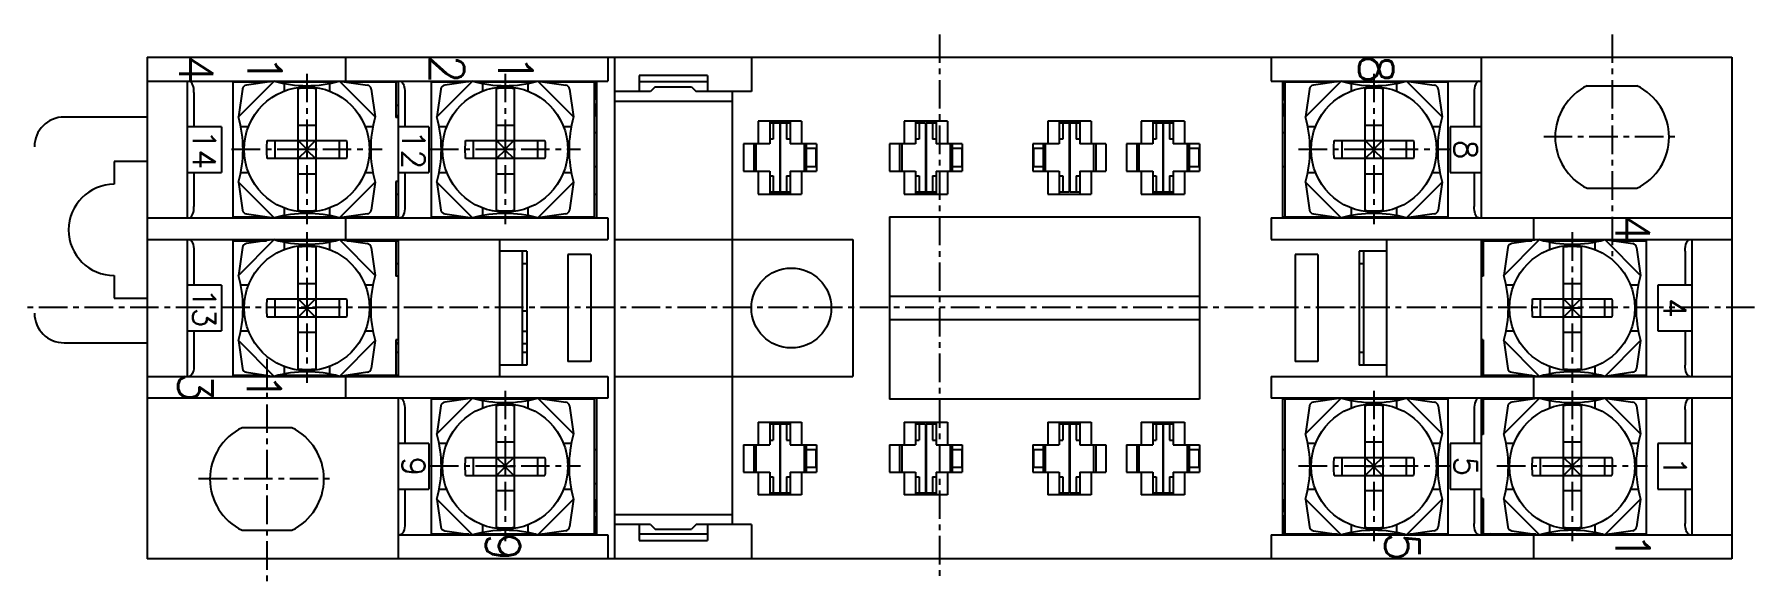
# Model space of a CAD drawing. Extents: x 83 to 197, y 71 to 115.
# Drawn here: x 121.6 to 197, y 90.8 to 114.8 of the extents above; entities that cross this region are included whole.
import ezdxf
from ezdxf.enums import TextEntityAlignment as Align

# ---------------------------------------------------------------- set-up
doc = ezdxf.new("R2010")
doc.units = 0
doc.linetypes.add('CENTER', pattern=[2, 1.25, -0.25, 0.25, -0.25])
doc.layers.get('0').update_dxf_attribs({"linetype": 'CONTINUOUS'})
doc.layers.add('CENTER', color=1, linetype='CENTER')
doc.styles.get("Standard").update_dxf_attribs({"font": 'txt.shx', "bigfont": 'extfont.shx'})

msp = doc.modelspace()

# ---------------------------------------------------------------- linework, layer by layer
at = {"color": 7, "linetype": 'CONTINUOUS'}
for p, q in [((126.501, 113.805), (196.001, 113.805)), ((126.501, 113.805), (126.501, 91.805)), ((135.201, 113.805), (135.201, 112.755)), ((146.701, 113.805), (146.701, 112.755)), ((147.001, 113.805), (147.001, 91.805)), ((153.001, 113.805), (153.001, 112.305)), ((175.801, 113.805), (175.801, 112.755)), ((185.001, 113.805), (185.001, 106.755)), ((196.001, 113.805), (196.001, 91.805)), ((126.501, 112.755), (146.701, 112.755)), ((128.251, 112.755), (128.251, 106.755)), ((130.251, 112.755), (130.251, 106.755)), ((131.901, 112.73), (130.251, 112.73)), ((131.73, 112.705), (130.251, 112.705)), ((132.073, 112.755), (130.501, 111.183)), ((132.073, 112.755), (130.849, 112.577)), ((131.251, 112.73), (131.251, 112.705)), ((131.251, 112.73), (131.301, 112.705)), ((134.839, 112.73), (132.164, 112.73)), ((134.741, 112.705), (132.261, 112.705)), ((132.501, 112.652), (132.501, 112.317)), ((134.501, 112.652), (134.501, 112.317)), ((134.929, 112.755), (136.154, 112.577)), ((134.929, 112.755), (136.501, 111.183)), ((137.501, 112.73), (135.101, 112.73)), ((137.401, 112.705), (135.272, 112.705)), ((137.151, 112.73), (137.101, 112.705)), ((137.151, 112.73), (137.151, 112.705)), ((137.401, 112.705), (137.401, 111.155)), ((137.501, 112.755), (137.501, 106.755)), ((138.951, 112.755), (138.951, 106.755)), ((140.601, 112.73), (138.951, 112.73)), ((140.43, 112.705), (138.951, 112.705)), ((140.773, 112.755), (139.201, 111.183)), ((140.773, 112.755), (139.549, 112.577)), ((139.951, 112.73), (139.976, 112.705)), ((139.951, 112.73), (139.951, 112.705)), ((143.539, 112.73), (140.864, 112.73)), ((143.441, 112.705), (140.961, 112.705)), ((141.201, 112.652), (141.201, 112.317)), ((142.651, 112.73), (142.626, 112.705)), ((142.651, 112.73), (142.651, 112.705)), ((142.951, 112.755), (142.951, 112.73)), ((143.201, 112.652), (143.201, 112.317)), ((143.629, 112.755), (144.854, 112.577)), ((143.629, 112.755), (145.201, 111.183)), ((146.201, 112.73), (143.801, 112.73)), ((146.101, 112.705), (143.972, 112.705)), ((145.851, 112.755), (145.851, 112.73)), ((146.101, 112.705), (146.101, 106.805)), ((146.151, 112.73), (146.151, 111.93)), ((146.201, 112.755), (146.201, 106.755)), ((148.076, 113.005), (148.076, 112.305)), ((151.076, 113.005), (148.076, 113.005)), ((151.076, 112.73), (148.076, 112.73)), ((148.776, 112.505), (148.576, 112.305)), ((148.776, 112.505), (150.376, 112.505)), ((150.376, 112.505), (150.576, 112.305)), ((151.076, 113.005), (151.076, 112.305)), ((175.801, 112.755), (185.001, 112.755)), ((176.301, 112.755), (176.301, 106.755)), ((178.701, 112.73), (176.301, 112.73)), ((176.351, 112.73), (176.351, 111.93)), ((178.53, 112.705), (176.401, 112.705)), ((176.401, 112.705), (176.401, 106.805)), ((176.651, 112.755), (176.651, 112.73)), ((178.873, 112.755), (177.301, 111.183)), ((178.873, 112.755), (177.649, 112.577)), ((181.639, 112.73), (178.964, 112.73)), ((181.541, 112.705), (179.061, 112.705)), ((179.301, 112.652), (179.301, 112.317)), ((179.551, 112.755), (179.551, 112.73)), ((179.851, 112.73), (179.851, 112.705)), ((179.851, 112.73), (179.876, 112.705)), ((181.301, 112.652), (181.301, 112.317)), ((181.729, 112.755), (183.301, 111.183)), ((181.729, 112.755), (182.954, 112.577)), ((183.551, 112.73), (181.901, 112.73)), ((183.551, 112.705), (182.072, 112.705)), ((182.551, 112.73), (182.526, 112.705)), ((182.551, 112.73), (182.551, 112.705)), ((183.551, 112.755), (183.551, 106.755)), ((189.661, 112.555), (191.841, 112.555)), ((128.551, 112.255), (128.551, 110.755)), ((130.68, 112.408), (130.501, 111.183)), ((133.101, 112.419), (133.101, 107.092)), ((133.901, 112.419), (133.901, 107.092)), ((136.323, 112.408), (136.501, 111.183)), ((137.401, 111.705), (137.501, 111.705)), ((137.801, 112.255), (137.801, 110.755)), ((139.38, 112.408), (139.201, 111.183)), ((141.801, 112.419), (141.801, 107.092)), ((142.601, 112.419), (142.601, 107.092)), ((145.023, 112.408), (145.201, 111.183)), ((146.151, 111.93), (146.101, 111.93)), ((146.201, 112.23), (146.151, 112.23)), ((146.201, 111.73), (146.151, 111.73)), ((146.151, 111.73), (146.151, 111.23)), ((148.576, 112.305), (147.001, 112.305)), ((152.151, 111.855), (147.001, 111.855)), ((153.001, 112.305), (150.576, 112.305)), ((152.151, 112.305), (152.151, 93.305)), ((176.351, 112.23), (176.301, 112.23)), ((176.351, 111.73), (176.301, 111.73)), ((176.401, 111.93), (176.351, 111.93)), ((176.351, 111.73), (176.351, 111.23)), ((177.48, 112.408), (177.301, 111.183)), ((179.901, 112.419), (179.901, 107.092)), ((180.701, 112.419), (180.701, 107.092)), ((183.123, 112.408), (183.301, 111.183)), ((184.701, 112.255), (184.701, 110.755)), ((126.501, 111.18), (122.851, 111.18)), ((137.501, 111.23), (137.401, 111.23)), ((137.501, 111.18), (137.401, 111.18)), ((137.501, 111.155), (137.401, 111.155)), ((146.101, 111.53), (146.151, 111.53)), ((146.201, 111.23), (146.101, 111.23)), ((155.201, 111.005), (153.301, 111.005)), ((153.301, 111.005), (153.301, 110.005)), ((153.801, 111.005), (153.801, 110.005)), ((154.701, 111.005), (154.701, 110.005)), ((155.201, 111.005), (155.201, 110.005)), ((161.601, 111.005), (159.701, 111.005)), ((159.701, 111.005), (159.701, 110.005)), ((160.201, 111.005), (160.201, 110.005)), ((160.701, 111.005), (160.701, 110.905)), ((161.101, 111.005), (161.101, 110.005)), ((161.601, 111.005), (161.601, 110.005)), ((166.001, 111.005), (166.001, 110.005)), ((167.901, 111.005), (166.001, 111.005)), ((166.501, 111.005), (166.501, 110.005)), ((167.251, 110.955), (166.651, 110.955)), ((167.401, 111.005), (167.401, 110.005)), ((167.901, 111.005), (167.901, 110.005)), ((170.101, 111.005), (170.101, 110.005)), ((172.001, 111.005), (170.101, 111.005)), ((170.601, 111.005), (170.601, 110.005)), ((171.501, 111.005), (171.501, 110.005)), ((172.001, 111.005), (172.001, 110.005)), ((176.401, 111.23), (176.301, 111.23)), ((176.351, 111.53), (176.401, 111.53)), ((129.751, 110.755), (128.251, 110.755)), ((129.751, 110.755), (129.751, 108.755)), ((130.939, 110.755), (130.604, 110.755)), ((133.901, 110.816), (133.101, 110.816)), ((136.398, 110.755), (136.063, 110.755)), ((138.851, 110.755), (137.501, 110.755)), ((138.851, 110.755), (138.851, 108.755)), ((139.639, 110.755), (139.304, 110.755)), ((142.601, 110.816), (141.801, 110.816)), ((145.098, 110.755), (144.763, 110.755)), ((146.101, 110.505), (146.201, 110.505)), ((154.241, 110.905), (153.801, 110.905)), ((153.96, 110.205), (153.801, 110.205)), ((153.96, 110.905), (153.96, 110.205)), ((154.241, 110.905), (154.241, 107.905)), ((154.261, 110.905), (154.261, 107.905)), ((154.701, 110.905), (154.261, 110.905)), ((154.543, 110.905), (154.543, 110.205)), ((154.701, 110.205), (154.543, 110.205)), ((160.641, 110.905), (160.201, 110.905)), ((160.36, 110.205), (160.201, 110.205)), ((160.36, 110.905), (160.36, 110.205)), ((160.641, 110.905), (160.641, 107.905)), ((161.101, 110.905), (160.661, 110.905)), ((160.661, 110.905), (160.661, 107.905)), ((160.943, 110.905), (160.943, 110.205)), ((161.101, 110.205), (160.943, 110.205)), ((166.941, 110.905), (166.501, 110.905)), ((166.66, 110.205), (166.501, 110.205)), ((166.66, 110.905), (166.66, 110.205)), ((166.941, 110.905), (166.941, 107.905)), ((166.961, 110.655), (166.941, 110.655)), ((167.401, 110.905), (166.961, 110.905)), ((166.961, 110.905), (166.961, 107.905)), ((167.243, 110.905), (167.243, 110.205)), ((167.401, 110.205), (167.243, 110.205)), ((171.041, 110.905), (170.601, 110.905)), ((170.76, 110.205), (170.601, 110.205)), ((170.76, 110.905), (170.76, 110.205)), ((171.041, 110.905), (171.041, 107.905)), ((171.061, 110.905), (171.061, 107.905)), ((171.501, 110.905), (171.061, 110.905)), ((171.343, 110.905), (171.343, 110.205)), ((171.501, 110.205), (171.343, 110.205)), ((176.301, 110.505), (176.401, 110.505)), ((177.739, 110.755), (177.404, 110.755)), ((180.701, 110.816), (179.901, 110.816)), ((183.198, 110.755), (182.863, 110.755)), ((185.001, 110.755), (183.651, 110.755)), ((183.651, 110.755), (183.651, 108.755)), ((131.756, 110.155), (133.101, 110.155)), ((132.09, 110.155), (132.09, 109.355)), ((133.901, 109.755), (133.101, 109.755)), ((133.123, 110.155), (133.879, 110.155)), ((133.123, 110.155), (133.501, 109.777)), ((133.501, 109.733), (133.123, 109.355)), ((133.501, 110.155), (133.501, 109.777)), ((133.879, 110.155), (133.501, 109.777)), ((133.501, 109.733), (133.879, 109.355)), ((133.501, 109.733), (133.501, 109.355)), ((133.901, 110.155), (135.246, 110.155)), ((134.912, 110.155), (134.912, 109.355)), ((140.456, 110.155), (141.801, 110.155)), ((140.79, 110.155), (140.79, 109.355)), ((142.601, 109.755), (141.801, 109.755)), ((141.823, 110.155), (142.579, 110.155)), ((141.823, 110.155), (142.201, 109.777)), ((142.201, 109.733), (141.823, 109.355)), ((142.579, 110.155), (142.201, 109.777)), ((142.201, 110.155), (142.201, 109.777)), ((142.201, 109.733), (142.201, 109.355)), ((142.201, 109.733), (142.579, 109.355)), ((142.601, 110.155), (143.946, 110.155)), ((143.612, 110.155), (143.612, 109.355)), ((147.001, 109.805), (147.001, 96.205)), ((153.801, 110.005), (152.651, 110.005)), ((152.651, 110.005), (152.651, 108.805)), ((153.101, 110.005), (153.101, 108.805)), ((153.191, 110.005), (153.191, 108.805)), ((154.241, 109.905), (154.261, 109.905)), ((154.261, 109.605), (154.241, 109.605)), ((155.851, 110.005), (154.701, 110.005)), ((155.311, 110.005), (155.311, 108.805)), ((155.401, 110.005), (155.401, 108.805)), ((155.83, 109.805), (155.401, 109.805)), ((155.83, 109.805), (155.83, 109.005)), ((155.851, 110.005), (155.851, 108.805)), ((159.051, 110.005), (159.051, 108.805)), ((160.201, 110.005), (159.051, 110.005)), ((159.501, 110.005), (159.501, 108.805)), ((159.591, 110.005), (159.591, 108.805)), ((160.641, 109.905), (160.661, 109.905)), ((160.661, 109.605), (160.641, 109.605)), ((162.251, 110.005), (161.101, 110.005)), ((161.711, 110.005), (161.711, 108.805)), ((161.801, 110.005), (161.801, 108.805)), ((162.23, 109.805), (161.801, 109.805)), ((162.23, 109.805), (162.23, 109.005)), ((162.251, 110.005), (162.251, 108.805)), ((166.501, 110.005), (165.351, 110.005)), ((165.351, 110.005), (165.351, 108.805)), ((165.801, 109.805), (165.373, 109.805)), ((165.373, 109.805), (165.373, 109.005)), ((165.801, 110.005), (165.801, 108.805)), ((165.891, 110.005), (165.891, 108.805)), ((166.941, 109.905), (166.961, 109.905)), ((166.961, 109.605), (166.941, 109.605)), ((168.551, 110.005), (167.401, 110.005)), ((168.011, 110.005), (168.011, 108.805)), ((168.101, 110.005), (168.101, 108.805)), ((168.551, 110.005), (168.551, 108.805)), ((170.601, 110.005), (169.451, 110.005)), ((169.451, 110.005), (169.451, 108.805)), ((169.901, 110.005), (169.901, 108.805)), ((169.991, 110.005), (169.991, 108.805)), ((171.041, 109.905), (171.061, 109.905)), ((171.061, 109.605), (171.041, 109.605)), ((172.651, 110.005), (171.501, 110.005)), ((172.111, 110.005), (172.111, 108.805)), ((172.201, 110.005), (172.201, 108.805)), ((172.63, 109.805), (172.201, 109.805)), ((172.63, 109.805), (172.63, 109.005)), ((172.651, 110.005), (172.651, 108.805)), ((178.556, 110.155), (179.901, 110.155)), ((178.89, 110.155), (178.89, 109.355)), ((180.701, 109.755), (179.901, 109.755)), ((179.923, 110.155), (180.301, 109.777)), ((179.923, 110.155), (180.679, 110.155)), ((180.301, 109.733), (179.923, 109.355)), ((180.679, 110.155), (180.301, 109.777)), ((180.301, 110.155), (180.301, 109.777)), ((180.301, 109.733), (180.679, 109.355)), ((180.301, 109.733), (180.301, 109.355)), ((180.701, 110.155), (182.046, 110.155)), ((181.712, 110.155), (181.712, 109.355)), ((126.501, 109.23), (125.051, 109.23)), ((125.051, 109.23), (125.051, 108.23)), ((128.251, 108.755), (129.751, 108.755)), ((128.551, 108.755), (128.551, 107.255)), ((130.604, 108.755), (130.939, 108.755)), ((133.101, 109.355), (131.756, 109.355)), ((133.101, 108.694), (133.901, 108.694)), ((133.879, 109.355), (133.123, 109.355)), ((135.246, 109.355), (133.901, 109.355)), ((136.063, 108.755), (136.398, 108.755)), ((137.501, 108.755), (138.851, 108.755)), ((137.801, 108.755), (137.801, 107.255)), ((139.304, 108.755), (139.639, 108.755)), ((141.801, 109.355), (140.456, 109.355)), ((141.801, 108.694), (142.601, 108.694)), ((142.579, 109.355), (141.823, 109.355)), ((143.946, 109.355), (142.601, 109.355)), ((144.763, 108.755), (145.098, 108.755)), ((146.101, 109.005), (146.201, 109.005)), ((152.651, 108.805), (153.801, 108.805)), ((153.301, 108.805), (153.301, 107.805)), ((153.801, 108.805), (153.801, 107.805)), ((154.241, 109.205), (154.261, 109.205)), ((154.261, 108.905), (154.241, 108.905)), ((154.701, 108.805), (154.701, 107.805)), ((154.701, 108.805), (155.851, 108.805)), ((155.201, 108.805), (155.201, 107.805)), ((155.401, 109.005), (155.83, 109.005)), ((159.051, 108.805), (160.201, 108.805)), ((159.701, 108.805), (159.701, 107.805)), ((160.201, 108.805), (160.201, 107.805)), ((160.641, 109.205), (160.661, 109.205)), ((160.661, 108.905), (160.641, 108.905)), ((161.101, 108.805), (162.251, 108.805)), ((161.101, 108.805), (161.101, 107.805)), ((161.601, 108.805), (161.601, 107.805)), ((161.801, 109.005), (162.23, 109.005)), ((165.351, 108.805), (166.501, 108.805)), ((165.373, 109.005), (165.801, 109.005)), ((166.001, 108.805), (166.001, 107.805)), ((166.501, 108.805), (166.501, 107.805)), ((166.941, 109.205), (166.961, 109.205)), ((166.961, 108.905), (166.941, 108.905)), ((167.401, 108.805), (167.401, 107.805)), ((167.401, 108.805), (168.551, 108.805)), ((167.901, 108.805), (167.901, 107.805)), ((169.451, 108.805), (170.601, 108.805)), ((170.101, 108.805), (170.101, 107.805)), ((170.601, 108.805), (170.601, 107.805)), ((171.041, 109.205), (171.061, 109.205)), ((171.061, 108.905), (171.041, 108.905)), ((171.501, 108.805), (171.501, 107.805)), ((171.501, 108.805), (172.651, 108.805)), ((172.001, 108.805), (172.001, 107.805)), ((172.201, 109.005), (172.63, 109.005)), ((176.301, 109.005), (176.401, 109.005)), ((177.404, 108.755), (177.739, 108.755)), ((179.901, 109.355), (178.556, 109.355)), ((179.901, 108.694), (180.701, 108.694)), ((180.679, 109.355), (179.923, 109.355)), ((182.046, 109.355), (180.701, 109.355)), ((182.863, 108.755), (183.198, 108.755)), ((183.651, 108.755), (185.001, 108.755)), ((184.701, 108.755), (184.701, 107.255)), ((130.501, 108.327), (130.68, 107.103)), ((130.501, 108.327), (132.073, 106.755)), ((136.501, 108.327), (134.929, 106.755)), ((136.501, 108.327), (136.323, 107.103)), ((137.501, 108.355), (137.401, 108.355)), ((137.401, 108.355), (137.401, 106.805)), ((139.201, 108.327), (139.38, 107.103)), ((139.201, 108.327), (140.773, 106.755)), ((145.201, 108.327), (143.629, 106.755)), ((145.201, 108.327), (145.023, 107.103)), ((153.801, 108.605), (153.96, 108.605)), ((153.801, 107.905), (154.241, 107.905)), ((153.96, 108.605), (153.96, 107.905)), ((154.241, 108.155), (154.261, 108.155)), ((154.261, 107.905), (154.701, 107.905)), ((154.543, 108.605), (154.701, 108.605)), ((154.543, 108.605), (154.543, 107.905)), ((160.201, 108.605), (160.36, 108.605)), ((160.201, 107.905), (160.641, 107.905)), ((160.36, 108.605), (160.36, 107.905)), ((160.641, 108.155), (160.661, 108.155)), ((160.661, 107.905), (161.101, 107.905)), ((160.943, 108.605), (161.101, 108.605)), ((160.943, 108.605), (160.943, 107.905)), ((166.501, 108.605), (166.66, 108.605)), ((166.501, 107.905), (166.941, 107.905)), ((166.66, 108.605), (166.66, 107.905)), ((166.961, 107.905), (167.401, 107.905)), ((167.243, 108.605), (167.243, 107.905)), ((167.243, 108.605), (167.401, 108.605)), ((170.601, 108.605), (170.76, 108.605)), ((170.601, 107.905), (171.041, 107.905)), ((170.76, 108.605), (170.76, 107.905)), ((171.041, 108.155), (171.061, 108.155)), ((171.061, 107.905), (171.501, 107.905)), ((171.343, 108.605), (171.501, 108.605)), ((171.343, 108.605), (171.343, 107.905)), ((177.301, 108.327), (177.48, 107.103)), ((177.301, 108.327), (178.873, 106.755)), ((183.301, 108.327), (181.729, 106.755)), ((183.301, 108.327), (183.123, 107.103)), ((189.661, 108.055), (191.841, 108.055)), ((132.501, 107.193), (132.501, 106.858)), ((134.501, 107.193), (134.501, 106.858)), ((137.401, 107.805), (137.501, 107.805)), ((141.201, 107.193), (141.201, 106.858)), ((143.201, 107.193), (143.201, 106.858)), ((146.101, 107.805), (146.201, 107.805)), ((153.301, 107.805), (155.201, 107.805)), ((153.951, 107.855), (154.551, 107.855)), ((159.701, 107.805), (161.601, 107.805)), ((160.351, 107.855), (160.951, 107.855)), ((160.701, 107.855), (160.701, 107.805)), ((166.001, 107.805), (167.901, 107.805)), ((170.101, 107.805), (172.001, 107.805)), ((170.751, 107.855), (171.351, 107.855)), ((179.301, 107.193), (179.301, 106.858)), ((181.301, 107.193), (181.301, 106.858)), ((126.501, 106.755), (146.701, 106.755)), ((130.251, 106.805), (131.73, 106.805)), ((130.849, 106.934), (132.073, 106.755)), ((132.261, 106.805), (134.741, 106.805)), ((136.154, 106.934), (134.929, 106.755)), ((135.201, 106.755), (135.201, 105.805)), ((135.272, 106.805), (137.501, 106.805)), ((138.951, 106.805), (140.43, 106.805)), ((139.549, 106.934), (140.773, 106.755)), ((140.961, 106.805), (143.441, 106.805)), ((141.701, 106.805), (141.701, 106.755)), ((142.701, 106.805), (142.701, 106.755)), ((144.854, 106.934), (143.629, 106.755)), ((143.972, 106.805), (146.101, 106.805)), ((145.501, 106.805), (145.501, 106.755)), ((146.701, 106.755), (146.701, 105.805)), ((159.051, 106.805), (159.051, 98.805)), ((159.051, 106.805), (172.651, 106.805)), ((172.651, 106.805), (172.651, 98.805)), ((175.801, 106.755), (196.001, 106.755)), ((175.801, 106.755), (175.801, 105.805)), ((176.301, 106.805), (178.53, 106.805)), ((176.851, 106.805), (176.851, 106.755)), ((177.649, 106.934), (178.873, 106.755)), ((178.051, 106.805), (178.051, 106.755)), ((179.061, 106.805), (181.541, 106.805)), ((179.801, 106.805), (179.801, 106.755)), ((180.801, 106.805), (180.801, 106.755)), ((182.954, 106.934), (181.729, 106.755)), ((182.072, 106.805), (183.551, 106.805)), ((182.551, 106.805), (182.551, 106.755)), ((187.301, 106.755), (187.301, 105.805)), ((126.501, 105.805), (146.701, 105.805)), ((128.251, 105.805), (128.251, 99.805)), ((130.251, 105.805), (130.251, 99.805)), ((130.251, 105.755), (131.73, 105.755)), ((132.073, 105.805), (130.501, 104.233)), ((132.073, 105.805), (130.849, 105.627)), ((132.261, 105.755), (134.741, 105.755)), ((132.501, 105.702), (132.501, 105.367)), ((134.501, 105.702), (134.501, 105.367)), ((134.929, 105.805), (136.501, 104.233)), ((134.929, 105.805), (136.154, 105.627)), ((135.272, 105.755), (137.501, 105.755)), ((137.401, 105.755), (137.401, 104.205)), ((137.501, 105.805), (137.501, 99.805)), ((141.951, 105.805), (141.951, 99.805)), ((147.001, 105.805), (157.451, 105.805)), ((157.451, 105.805), (157.451, 99.805)), ((175.801, 105.805), (196.001, 105.805)), ((180.851, 105.805), (180.851, 99.805)), ((185.001, 105.805), (185.001, 99.805)), ((185.001, 105.755), (187.23, 105.755)), ((185.101, 105.755), (185.101, 104.205)), ((187.573, 105.805), (186.001, 104.233)), ((187.573, 105.805), (186.349, 105.627)), ((187.761, 105.755), (190.241, 105.755)), ((188.001, 105.702), (188.001, 105.367)), ((190.001, 105.702), (190.001, 105.367)), ((190.429, 105.805), (191.654, 105.627)), ((190.429, 105.805), (192.001, 104.233)), ((190.772, 105.755), (192.251, 105.755)), ((192.251, 105.805), (192.251, 99.805)), ((194.251, 105.805), (194.251, 99.805)), ((128.551, 105.305), (128.551, 103.805)), ((130.68, 105.458), (130.501, 104.233)), ((133.101, 105.469), (133.101, 100.142)), ((133.901, 105.469), (133.901, 100.142)), ((136.323, 105.458), (136.501, 104.233)), ((143.151, 105.305), (141.951, 105.305)), ((142.951, 105.305), (142.951, 100.305)), ((143.151, 105.305), (143.151, 100.305)), ((144.951, 105.155), (144.951, 100.455)), ((145.951, 105.155), (144.951, 105.155)), ((145.951, 105.155), (145.951, 100.455)), ((177.851, 105.155), (176.851, 105.155)), ((176.851, 105.155), (176.851, 100.455)), ((177.851, 105.155), (177.851, 100.455)), ((179.651, 105.305), (179.651, 100.305)), ((180.851, 105.305), (179.651, 105.305)), ((179.851, 105.305), (179.851, 100.305)), ((186.18, 105.458), (186.001, 104.233)), ((188.601, 105.469), (188.601, 100.142)), ((189.401, 105.469), (189.401, 100.142)), ((191.823, 105.458), (192.001, 104.233)), ((193.951, 105.305), (193.951, 103.805)), ((125.051, 104.23), (125.051, 103.23)), ((137.401, 104.755), (137.501, 104.755)), ((137.501, 104.205), (137.401, 104.205)), ((142.951, 104.755), (143.151, 104.755)), ((179.651, 104.755), (179.851, 104.755)), ((185.001, 104.755), (185.101, 104.755)), ((185.101, 104.205), (185.001, 104.205)), ((129.751, 103.805), (128.251, 103.805)), ((129.751, 103.805), (129.751, 101.805)), ((130.939, 103.805), (130.604, 103.805)), ((133.901, 103.866), (133.101, 103.866)), ((136.398, 103.805), (136.063, 103.805)), ((186.439, 103.805), (186.104, 103.805)), ((189.401, 103.866), (188.601, 103.866)), ((191.898, 103.805), (191.563, 103.805)), ((194.251, 103.805), (192.751, 103.805)), ((192.751, 103.805), (192.751, 101.805)), ((125.051, 103.23), (126.501, 103.23)), ((131.756, 103.205), (133.101, 103.205)), ((132.09, 103.205), (132.09, 102.405)), ((133.901, 102.805), (133.101, 102.805)), ((133.123, 103.205), (133.501, 102.827)), ((133.123, 103.205), (133.879, 103.205)), ((133.501, 102.783), (133.123, 102.405)), ((133.879, 103.205), (133.501, 102.827)), ((133.501, 103.205), (133.501, 102.827)), ((133.501, 102.783), (133.879, 102.405)), ((133.501, 102.783), (133.501, 102.405)), ((133.901, 103.205), (135.246, 103.205)), ((134.912, 103.205), (134.912, 102.405)), ((142.951, 102.68), (143.151, 102.68)), ((172.651, 103.305), (159.051, 103.305)), ((187.256, 103.205), (188.601, 103.205)), ((187.59, 103.205), (187.59, 102.405)), ((189.401, 102.805), (188.601, 102.805)), ((188.623, 103.205), (189.001, 102.827)), ((188.623, 103.205), (189.379, 103.205)), ((189.001, 102.783), (188.623, 102.405)), ((189.379, 103.205), (189.001, 102.827)), ((189.001, 103.205), (189.001, 102.827)), ((189.001, 102.783), (189.001, 102.405)), ((189.001, 102.783), (189.379, 102.405)), ((189.401, 103.205), (190.746, 103.205)), ((190.412, 103.205), (190.412, 102.405)), ((133.101, 102.405), (131.756, 102.405)), ((133.879, 102.405), (133.123, 102.405)), ((135.246, 102.405), (133.901, 102.405)), ((159.051, 102.305), (172.651, 102.305)), ((188.601, 102.405), (187.256, 102.405)), ((189.379, 102.405), (188.623, 102.405)), ((190.746, 102.405), (189.401, 102.405)), ((122.851, 101.28), (126.501, 101.28)), ((128.251, 101.805), (129.751, 101.805)), ((128.551, 101.805), (128.551, 100.305)), ((130.501, 101.377), (130.68, 100.153)), ((130.501, 101.377), (132.073, 99.805)), ((130.604, 101.805), (130.939, 101.805)), ((133.101, 101.744), (133.901, 101.744)), ((136.501, 101.377), (134.929, 99.805)), ((136.063, 101.805), (136.398, 101.805)), ((136.501, 101.377), (136.323, 100.153)), ((137.501, 101.405), (137.401, 101.405)), ((137.401, 101.405), (137.401, 99.855)), ((137.401, 101.28), (137.501, 101.28)), ((137.501, 101.23), (137.401, 101.23)), ((143.151, 101.78), (142.951, 101.78)), ((143.151, 101.23), (142.951, 101.23)), ((185.101, 101.405), (185.001, 101.405)), ((185.101, 101.405), (185.101, 99.855)), ((186.001, 101.377), (187.573, 99.805)), ((186.001, 101.377), (186.18, 100.153)), ((186.104, 101.805), (186.439, 101.805)), ((188.601, 101.744), (189.401, 101.744)), ((192.001, 101.377), (190.429, 99.805)), ((191.563, 101.805), (191.898, 101.805)), ((192.001, 101.377), (191.823, 100.153)), ((192.751, 101.805), (194.251, 101.805)), ((193.951, 101.805), (193.951, 100.305)), ((137.501, 100.855), (137.401, 100.855)), ((143.151, 100.855), (142.951, 100.855)), ((145.951, 100.455), (144.951, 100.455)), ((177.851, 100.455), (176.851, 100.455)), ((179.851, 100.855), (179.651, 100.855)), ((185.101, 100.855), (185.001, 100.855)), ((126.501, 99.805), (146.701, 99.805)), ((130.251, 99.855), (131.73, 99.855)), ((130.849, 99.984), (132.073, 99.805)), ((132.261, 99.855), (134.741, 99.855)), ((132.501, 100.243), (132.501, 99.908)), ((134.501, 100.243), (134.501, 99.908)), ((136.154, 99.984), (134.929, 99.805)), ((135.201, 99.805), (135.201, 98.855)), ((135.272, 99.855), (137.501, 99.855)), ((143.151, 100.305), (141.951, 100.305)), ((146.701, 99.805), (146.701, 98.855)), ((147.001, 99.805), (157.451, 99.805)), ((175.801, 99.805), (196.001, 99.805)), ((175.801, 99.805), (175.801, 98.855)), ((180.851, 100.305), (179.651, 100.305)), ((185.001, 99.855), (187.23, 99.855)), ((186.349, 99.984), (187.573, 99.805)), ((187.301, 99.805), (187.301, 98.855)), ((187.761, 99.855), (190.241, 99.855)), ((188.001, 100.243), (188.001, 99.908)), ((190.001, 100.243), (190.001, 99.908)), ((191.654, 99.984), (190.429, 99.805)), ((190.772, 99.855), (192.251, 99.855)), ((146.701, 98.855), (126.501, 98.855)), ((137.501, 98.855), (137.501, 91.805)), ((138.951, 98.855), (138.951, 92.855)), ((140.773, 98.855), (139.201, 97.283)), ((140.773, 98.855), (139.549, 98.677)), ((139.951, 98.855), (139.951, 98.805)), ((141.701, 98.855), (141.701, 98.805)), ((142.701, 98.855), (142.701, 98.805)), ((143.629, 98.855), (145.201, 97.283)), ((143.629, 98.855), (144.854, 98.677)), ((145.501, 98.855), (145.501, 98.805)), ((146.201, 98.855), (146.201, 92.855)), ((196.001, 98.855), (175.801, 98.855)), ((176.301, 98.855), (176.301, 92.855)), ((176.851, 98.855), (176.851, 98.805)), ((178.873, 98.855), (177.301, 97.283)), ((178.873, 98.855), (177.649, 98.677)), ((178.051, 98.855), (178.051, 98.805)), ((179.801, 98.855), (179.801, 98.805)), ((180.801, 98.855), (180.801, 98.805)), ((181.729, 98.855), (182.954, 98.677)), ((181.729, 98.855), (183.301, 97.283)), ((183.551, 98.855), (183.551, 92.855)), ((185.001, 98.855), (185.001, 92.855)), ((187.573, 98.855), (186.001, 97.283)), ((187.573, 98.855), (186.349, 98.677)), ((190.429, 98.855), (191.654, 98.677)), ((190.429, 98.855), (192.001, 97.283)), ((192.251, 98.855), (192.251, 92.855)), ((194.251, 98.855), (194.251, 92.855)), ((137.801, 98.355), (137.801, 96.855)), ((140.43, 98.805), (138.951, 98.805)), ((139.38, 98.508), (139.201, 97.283)), ((143.441, 98.805), (140.961, 98.805)), ((141.201, 98.752), (141.201, 98.417)), ((141.801, 98.519), (141.801, 93.192)), ((142.601, 98.519), (142.601, 93.192)), ((143.201, 98.752), (143.201, 98.417)), ((146.101, 98.805), (143.972, 98.805)), ((145.023, 98.508), (145.201, 97.283)), ((146.101, 98.805), (146.101, 92.905)), ((172.651, 98.805), (159.051, 98.805)), ((178.53, 98.805), (176.301, 98.805)), ((176.401, 98.805), (176.401, 92.905)), ((177.48, 98.508), (177.301, 97.283)), ((181.541, 98.805), (179.061, 98.805)), ((179.301, 98.752), (179.301, 98.417)), ((179.901, 98.519), (179.901, 93.192)), ((180.701, 98.519), (180.701, 93.192)), ((181.301, 98.752), (181.301, 98.417)), ((183.551, 98.805), (182.072, 98.805)), ((183.123, 98.508), (183.301, 97.283)), ((184.701, 98.355), (184.701, 96.855)), ((187.23, 98.805), (185.001, 98.805)), ((185.101, 98.805), (185.101, 97.255)), ((186.18, 98.508), (186.001, 97.283)), ((190.241, 98.805), (187.761, 98.805)), ((188.001, 98.752), (188.001, 98.417)), ((188.601, 98.519), (188.601, 93.192)), ((189.401, 98.519), (189.401, 93.192)), ((190.001, 98.752), (190.001, 98.417)), ((192.251, 98.805), (190.772, 98.805)), ((191.823, 98.508), (192.001, 97.283)), ((193.951, 98.355), (193.951, 96.855)), ((132.841, 97.555), (130.661, 97.555)), ((153.301, 97.805), (153.301, 96.805)), ((153.301, 97.805), (155.201, 97.805)), ((153.801, 97.805), (153.801, 96.805)), ((154.241, 97.705), (153.801, 97.705)), ((153.96, 97.705), (153.96, 97.005)), ((154.241, 97.705), (154.241, 94.705)), ((154.261, 97.705), (154.261, 94.705)), ((154.701, 97.705), (154.261, 97.705)), ((154.543, 97.705), (154.543, 97.005)), ((154.701, 97.805), (154.701, 96.805)), ((155.201, 97.805), (155.201, 96.805)), ((159.701, 97.805), (161.601, 97.805)), ((159.701, 97.805), (159.701, 96.805)), ((160.201, 97.805), (160.201, 96.805)), ((160.641, 97.705), (160.201, 97.705)), ((160.36, 97.705), (160.36, 97.005)), ((160.641, 97.705), (160.641, 94.705)), ((161.101, 97.705), (160.661, 97.705)), ((160.661, 97.705), (160.661, 94.705)), ((160.701, 97.805), (160.701, 97.705)), ((160.943, 97.705), (160.943, 97.005)), ((161.101, 97.805), (161.101, 96.805)), ((161.601, 97.805), (161.601, 96.805)), ((166.001, 97.805), (167.901, 97.805)), ((166.001, 97.805), (166.001, 96.805)), ((166.501, 97.805), (166.501, 96.805)), ((166.941, 97.705), (166.501, 97.705)), ((167.251, 97.755), (166.651, 97.755)), ((166.66, 97.705), (166.66, 97.005)), ((166.941, 97.705), (166.941, 94.705)), ((166.961, 97.455), (166.941, 97.455)), ((167.401, 97.705), (166.961, 97.705)), ((166.961, 97.705), (166.961, 94.705)), ((167.243, 97.705), (167.243, 97.005)), ((167.401, 97.805), (167.401, 96.805)), ((167.901, 97.805), (167.901, 96.805)), ((170.101, 97.805), (170.101, 96.805)), ((170.101, 97.805), (172.001, 97.805)), ((170.601, 97.805), (170.601, 96.805)), ((171.041, 97.705), (170.601, 97.705)), ((170.76, 97.705), (170.76, 97.005)), ((171.041, 97.705), (171.041, 94.705)), ((171.501, 97.705), (171.061, 97.705)), ((171.061, 97.705), (171.061, 94.705)), ((171.343, 97.705), (171.343, 97.005)), ((171.501, 97.805), (171.501, 96.805)), ((172.001, 97.805), (172.001, 96.805)), ((185.001, 97.805), (185.101, 97.805)), ((138.851, 96.855), (137.501, 96.855)), ((138.851, 96.855), (138.851, 94.855)), ((139.639, 96.855), (139.304, 96.855)), ((142.601, 96.916), (141.801, 96.916)), ((145.098, 96.855), (144.763, 96.855)), ((146.101, 96.605), (146.201, 96.605)), ((152.651, 96.805), (152.651, 95.605)), ((152.651, 96.805), (153.801, 96.805)), ((153.101, 96.805), (153.101, 95.605)), ((153.191, 96.805), (153.191, 95.605)), ((153.801, 97.005), (153.96, 97.005)), ((154.241, 96.705), (154.261, 96.705)), ((154.543, 97.005), (154.701, 97.005)), ((154.701, 96.805), (155.851, 96.805)), ((155.311, 96.805), (155.311, 95.605)), ((155.401, 96.805), (155.401, 95.605)), ((155.401, 96.605), (155.83, 96.605)), ((155.83, 96.605), (155.83, 95.805)), ((155.851, 96.805), (155.851, 95.605)), ((159.051, 96.805), (159.051, 95.605)), ((159.051, 96.805), (160.201, 96.805)), ((159.501, 96.805), (159.501, 95.605)), ((159.591, 96.805), (159.591, 95.605)), ((160.201, 97.005), (160.36, 97.005)), ((160.641, 96.705), (160.661, 96.705)), ((160.943, 97.005), (161.101, 97.005)), ((161.101, 96.805), (162.251, 96.805)), ((161.711, 96.805), (161.711, 95.605)), ((161.801, 96.805), (161.801, 95.605)), ((161.801, 96.605), (162.23, 96.605)), ((162.23, 96.605), (162.23, 95.805)), ((162.251, 96.805), (162.251, 95.605)), ((165.351, 96.805), (166.501, 96.805)), ((165.351, 96.805), (165.351, 95.605)), ((165.373, 96.605), (165.373, 95.805)), ((165.373, 96.605), (165.801, 96.605)), ((165.801, 96.805), (165.801, 95.605)), ((165.891, 96.805), (165.891, 95.605)), ((166.501, 97.005), (166.66, 97.005)), ((166.941, 96.705), (166.961, 96.705)), ((167.243, 97.005), (167.401, 97.005)), ((167.401, 96.805), (168.551, 96.805)), ((168.011, 96.805), (168.011, 95.605)), ((168.101, 96.805), (168.101, 95.605)), ((168.551, 96.805), (168.551, 95.605)), ((169.451, 96.805), (170.601, 96.805)), ((169.451, 96.805), (169.451, 95.605)), ((169.901, 96.805), (169.901, 95.605)), ((169.991, 96.805), (169.991, 95.605)), ((170.601, 97.005), (170.76, 97.005)), ((171.041, 96.705), (171.061, 96.705)), ((171.343, 97.005), (171.501, 97.005)), ((171.501, 96.805), (172.651, 96.805)), ((172.111, 96.805), (172.111, 95.605)), ((172.201, 96.805), (172.201, 95.605)), ((172.201, 96.605), (172.63, 96.605)), ((172.63, 96.605), (172.63, 95.805)), ((172.651, 96.805), (172.651, 95.605)), ((176.301, 96.605), (176.401, 96.605)), ((177.739, 96.855), (177.404, 96.855)), ((180.701, 96.916), (179.901, 96.916)), ((183.198, 96.855), (182.863, 96.855)), ((183.651, 96.855), (183.651, 94.855)), ((185.001, 96.855), (183.651, 96.855)), ((185.101, 97.255), (185.001, 97.255)), ((186.439, 96.855), (186.104, 96.855)), ((189.401, 96.916), (188.601, 96.916)), ((191.898, 96.855), (191.563, 96.855)), ((194.251, 96.855), (192.751, 96.855)), ((192.751, 96.855), (192.751, 94.855)), ((140.456, 96.255), (141.801, 96.255)), ((140.79, 96.255), (140.79, 95.455)), ((142.601, 95.855), (141.801, 95.855)), ((141.823, 96.255), (142.201, 95.877)), ((141.823, 96.255), (142.579, 96.255)), ((142.201, 95.833), (141.823, 95.455)), ((142.579, 96.255), (142.201, 95.877)), ((142.201, 96.255), (142.201, 95.877)), ((142.201, 95.833), (142.579, 95.455)), ((142.201, 95.833), (142.201, 95.455)), ((142.601, 96.255), (143.946, 96.255)), ((143.612, 96.255), (143.612, 95.455)), ((154.261, 96.405), (154.241, 96.405)), ((154.241, 96.005), (154.261, 96.005)), ((160.661, 96.405), (160.641, 96.405)), ((160.641, 96.005), (160.661, 96.005)), ((166.961, 96.405), (166.941, 96.405)), ((166.941, 96.005), (166.961, 96.005)), ((171.061, 96.405), (171.041, 96.405)), ((171.041, 96.005), (171.061, 96.005)), ((178.556, 96.255), (179.901, 96.255)), ((178.89, 96.255), (178.89, 95.455)), ((180.701, 95.855), (179.901, 95.855)), ((179.923, 96.255), (180.679, 96.255)), ((179.923, 96.255), (180.301, 95.877)), ((180.301, 95.833), (179.923, 95.455)), ((180.679, 96.255), (180.301, 95.877)), ((180.301, 96.255), (180.301, 95.877)), ((180.301, 95.833), (180.301, 95.455)), ((180.301, 95.833), (180.679, 95.455)), ((180.701, 96.255), (182.046, 96.255)), ((181.712, 96.255), (181.712, 95.455)), ((187.256, 96.255), (188.601, 96.255)), ((187.59, 96.255), (187.59, 95.455)), ((189.401, 95.855), (188.601, 95.855)), ((188.623, 96.255), (189.379, 96.255)), ((188.623, 96.255), (189.001, 95.877)), ((189.001, 95.833), (188.623, 95.455)), ((189.379, 96.255), (189.001, 95.877)), ((189.001, 96.255), (189.001, 95.877)), ((189.001, 95.833), (189.001, 95.455)), ((189.001, 95.833), (189.379, 95.455)), ((189.401, 96.255), (190.746, 96.255)), ((190.412, 96.255), (190.412, 95.455)), ((140.456, 95.455), (141.801, 95.455)), ((141.823, 95.455), (142.579, 95.455)), ((142.601, 95.455), (143.946, 95.455)), ((146.101, 95.105), (146.201, 95.105)), ((152.651, 95.605), (153.801, 95.605)), ((153.301, 95.605), (153.301, 94.605)), ((153.801, 95.605), (153.801, 94.605)), ((153.801, 95.405), (153.96, 95.405)), ((153.96, 95.405), (153.96, 94.705)), ((154.241, 95.705), (154.261, 95.705)), ((154.543, 95.405), (154.543, 94.705)), ((154.543, 95.405), (154.701, 95.405)), ((154.701, 95.605), (154.701, 94.605)), ((154.701, 95.605), (155.851, 95.605)), ((155.201, 95.605), (155.201, 94.605)), ((155.83, 95.805), (155.401, 95.805)), ((159.051, 95.605), (160.201, 95.605)), ((159.701, 95.605), (159.701, 94.605)), ((160.201, 95.605), (160.201, 94.605)), ((160.201, 95.405), (160.36, 95.405)), ((160.36, 95.405), (160.36, 94.705)), ((160.641, 95.705), (160.661, 95.705)), ((160.943, 95.405), (160.943, 94.705)), ((160.943, 95.405), (161.101, 95.405)), ((161.101, 95.605), (162.251, 95.605)), ((161.101, 95.605), (161.101, 94.605)), ((161.601, 95.605), (161.601, 94.605)), ((162.23, 95.805), (161.801, 95.805)), ((165.351, 95.605), (166.501, 95.605)), ((165.801, 95.805), (165.373, 95.805)), ((166.001, 95.605), (166.001, 94.605)), ((166.501, 95.605), (166.501, 94.605)), ((166.501, 95.405), (166.66, 95.405)), ((166.66, 95.405), (166.66, 94.705)), ((166.941, 95.705), (166.961, 95.705)), ((167.243, 95.405), (167.243, 94.705)), ((167.243, 95.405), (167.401, 95.405)), ((167.401, 95.605), (167.401, 94.605)), ((167.401, 95.605), (168.551, 95.605)), ((167.901, 95.605), (167.901, 94.605)), ((169.451, 95.605), (170.601, 95.605)), ((170.101, 95.605), (170.101, 94.605)), ((170.601, 95.605), (170.601, 94.605)), ((170.601, 95.405), (170.76, 95.405)), ((170.76, 95.405), (170.76, 94.705)), ((171.041, 95.705), (171.061, 95.705)), ((171.343, 95.405), (171.343, 94.705)), ((171.343, 95.405), (171.501, 95.405)), ((171.501, 95.605), (171.501, 94.605)), ((171.501, 95.605), (172.651, 95.605)), ((172.001, 95.605), (172.001, 94.605)), ((172.63, 95.805), (172.201, 95.805)), ((176.301, 95.105), (176.401, 95.105)), ((178.556, 95.455), (179.901, 95.455)), ((179.923, 95.455), (180.679, 95.455)), ((180.701, 95.455), (182.046, 95.455)), ((187.256, 95.455), (188.601, 95.455)), ((188.623, 95.455), (189.379, 95.455)), ((189.401, 95.455), (190.746, 95.455)), ((137.501, 94.855), (138.851, 94.855)), ((137.801, 94.855), (137.801, 93.355)), ((139.201, 94.427), (139.38, 93.203)), ((139.201, 94.427), (140.773, 92.855)), ((139.304, 94.855), (139.639, 94.855)), ((141.801, 94.794), (142.601, 94.794)), ((145.201, 94.427), (143.629, 92.855)), ((144.763, 94.855), (145.098, 94.855)), ((145.201, 94.427), (145.023, 93.203)), ((146.201, 94.38), (146.101, 94.38)), ((146.151, 94.38), (146.151, 93.88)), ((155.201, 94.605), (153.301, 94.605)), ((153.801, 94.705), (154.241, 94.705)), ((153.951, 94.655), (154.551, 94.655)), ((154.241, 94.955), (154.261, 94.955)), ((154.261, 94.705), (154.701, 94.705)), ((161.601, 94.605), (159.701, 94.605)), ((160.201, 94.705), (160.641, 94.705)), ((160.351, 94.655), (160.951, 94.655)), ((160.641, 94.955), (160.661, 94.955)), ((160.661, 94.705), (161.101, 94.705)), ((160.701, 94.655), (160.701, 94.605)), ((167.901, 94.605), (166.001, 94.605)), ((166.501, 94.705), (166.941, 94.705)), ((166.961, 94.705), (167.401, 94.705)), ((172.001, 94.605), (170.101, 94.605)), ((170.601, 94.705), (171.041, 94.705)), ((170.751, 94.655), (171.351, 94.655)), ((171.041, 94.955), (171.061, 94.955)), ((171.061, 94.705), (171.501, 94.705)), ((176.401, 94.38), (176.301, 94.38)), ((176.351, 94.38), (176.351, 93.88)), ((177.301, 94.427), (178.873, 92.855)), ((177.301, 94.427), (177.48, 93.203)), ((177.404, 94.855), (177.739, 94.855)), ((179.901, 94.794), (180.701, 94.794)), ((183.301, 94.427), (181.729, 92.855)), ((182.863, 94.855), (183.198, 94.855)), ((183.301, 94.427), (183.123, 93.203)), ((183.651, 94.855), (185.001, 94.855)), ((184.701, 94.855), (184.701, 93.355)), ((185.101, 94.455), (185.001, 94.455)), ((185.101, 94.455), (185.101, 92.905)), ((186.001, 94.427), (187.573, 92.855)), ((186.001, 94.427), (186.18, 93.203)), ((186.104, 94.855), (186.439, 94.855)), ((188.601, 94.794), (189.401, 94.794)), ((192.001, 94.427), (190.429, 92.855)), ((191.563, 94.855), (191.898, 94.855)), ((192.001, 94.427), (191.823, 93.203)), ((192.751, 94.855), (194.251, 94.855)), ((193.951, 94.855), (193.951, 93.355)), ((146.101, 94.08), (146.151, 94.08)), ((146.151, 93.68), (146.101, 93.68)), ((146.201, 93.88), (146.151, 93.88)), ((146.151, 93.68), (146.151, 92.88)), ((147.001, 93.755), (152.151, 93.755)), ((176.351, 93.88), (176.301, 93.88)), ((176.351, 94.08), (176.401, 94.08)), ((176.401, 93.68), (176.351, 93.68)), ((176.351, 93.68), (176.351, 92.88)), ((185.101, 93.905), (185.001, 93.905)), ((130.661, 93.055), (132.841, 93.055)), ((137.501, 92.855), (146.701, 92.855)), ((138.951, 92.905), (140.43, 92.905)), ((140.601, 92.88), (138.951, 92.88)), ((139.549, 93.034), (140.773, 92.855)), ((139.976, 92.905), (139.951, 92.88)), ((139.951, 92.905), (139.951, 92.88)), ((143.539, 92.88), (140.864, 92.88)), ((140.961, 92.905), (143.441, 92.905)), ((141.201, 93.293), (141.201, 92.958)), ((142.626, 92.905), (142.651, 92.88)), ((142.651, 92.905), (142.651, 92.88)), ((142.951, 92.88), (142.951, 92.855)), ((143.201, 93.293), (143.201, 92.958)), ((144.854, 93.034), (143.629, 92.855)), ((146.201, 92.88), (143.801, 92.88)), ((143.972, 92.905), (146.101, 92.905)), ((145.851, 92.88), (145.851, 92.855)), ((146.201, 93.38), (146.151, 93.38)), ((146.701, 92.855), (146.701, 91.805)), ((148.576, 93.305), (147.001, 93.305)), ((148.076, 93.305), (148.076, 92.605)), ((151.076, 92.88), (148.076, 92.88)), ((148.576, 93.305), (148.776, 93.105)), ((148.776, 93.105), (150.376, 93.105)), ((150.576, 93.305), (150.376, 93.105)), ((153.001, 93.305), (150.576, 93.305)), ((151.076, 93.305), (151.076, 92.605)), ((153.001, 93.305), (153.001, 91.805)), ((175.801, 92.855), (196.001, 92.855)), ((175.801, 92.855), (175.801, 91.805)), ((176.351, 93.38), (176.301, 93.38)), ((178.701, 92.88), (176.301, 92.88)), ((176.401, 92.905), (178.53, 92.905)), ((176.651, 92.88), (176.651, 92.855)), ((177.649, 93.034), (178.873, 92.855)), ((181.639, 92.88), (178.964, 92.88)), ((179.061, 92.905), (181.541, 92.905)), ((179.301, 93.293), (179.301, 92.958)), ((179.551, 92.88), (179.551, 92.855)), ((179.851, 92.905), (179.851, 92.88)), ((179.876, 92.905), (179.851, 92.88)), ((181.301, 93.293), (181.301, 92.958)), ((182.954, 93.034), (181.729, 92.855)), ((183.551, 92.88), (181.901, 92.88)), ((182.072, 92.905), (183.551, 92.905)), ((182.526, 92.905), (182.551, 92.88)), ((182.551, 92.905), (182.551, 92.88)), ((187.401, 92.88), (185.001, 92.88)), ((185.101, 92.905), (187.23, 92.905)), ((185.401, 92.905), (185.351, 92.88)), ((185.351, 92.905), (185.351, 92.88)), ((186.349, 93.034), (187.573, 92.855)), ((187.301, 92.855), (187.301, 91.805)), ((190.339, 92.88), (187.664, 92.88)), ((187.761, 92.905), (190.241, 92.905)), ((188.001, 93.293), (188.001, 92.958)), ((190.001, 93.293), (190.001, 92.958)), ((191.654, 93.034), (190.429, 92.855)), ((192.251, 92.88), (190.601, 92.88)), ((190.772, 92.905), (192.251, 92.905)), ((191.201, 92.905), (191.251, 92.88)), ((191.251, 92.905), (191.251, 92.88)), ((148.076, 92.605), (151.076, 92.605)), ((196.001, 91.805), (126.501, 91.805))]:
    msp.add_line(p, q, dxfattribs=at)
for points in [[(128.551, 112.255), (128.548, 112.342), (128.539, 112.426), (128.523, 112.505), (128.503, 112.577), (128.477, 112.638), (128.448, 112.688), (128.415, 112.725), (128.38, 112.748), (128.344, 112.755)], [(137.594, 112.755), (137.63, 112.748), (137.665, 112.725), (137.698, 112.688), (137.727, 112.638), (137.753, 112.577), (137.773, 112.505), (137.789, 112.426), (137.798, 112.342), (137.801, 112.255)], [(184.908, 112.755), (184.868, 112.746), (184.829, 112.717), (184.793, 112.671), (184.762, 112.609), (184.736, 112.533), (184.717, 112.446), (184.705, 112.353), (184.701, 112.255)], [(131.756, 109.355), (131.754, 109.455), (131.753, 109.555), (131.752, 109.655), (131.751, 109.755), (131.752, 109.855), (131.753, 109.955), (131.754, 110.055), (131.756, 110.155)], [(135.246, 110.155), (135.248, 110.055), (135.25, 109.955), (135.251, 109.855), (135.251, 109.755), (135.251, 109.655), (135.25, 109.555), (135.248, 109.455), (135.246, 109.355)], [(140.456, 109.355), (140.454, 109.455), (140.453, 109.555), (140.452, 109.655), (140.451, 109.755), (140.452, 109.855), (140.453, 109.955), (140.454, 110.055), (140.456, 110.155)], [(143.946, 110.155), (143.948, 110.055), (143.95, 109.955), (143.951, 109.855), (143.951, 109.755), (143.951, 109.655), (143.95, 109.555), (143.948, 109.455), (143.946, 109.355)], [(178.556, 109.355), (178.554, 109.455), (178.553, 109.555), (178.552, 109.655), (178.551, 109.755), (178.552, 109.855), (178.553, 109.955), (178.554, 110.055), (178.556, 110.155)], [(182.046, 110.155), (182.048, 110.055), (182.05, 109.955), (182.051, 109.855), (182.051, 109.755), (182.051, 109.655), (182.05, 109.555), (182.048, 109.455), (182.046, 109.355)], [(128.344, 106.755), (128.38, 106.763), (128.415, 106.785), (128.448, 106.822), (128.477, 106.872), (128.503, 106.934), (128.523, 107.005), (128.539, 107.084), (128.548, 107.168), (128.551, 107.255)], [(137.801, 107.255), (137.797, 107.158), (137.785, 107.064), (137.766, 106.977), (137.741, 106.902), (137.709, 106.839), (137.673, 106.793), (137.635, 106.765), (137.594, 106.755)], [(184.908, 106.755), (184.872, 106.763), (184.837, 106.785), (184.805, 106.822), (184.775, 106.872), (184.75, 106.934), (184.729, 107.005), (184.714, 107.084), (184.704, 107.168), (184.701, 107.255)], [(128.344, 105.805), (128.385, 105.796), (128.423, 105.767), (128.459, 105.721), (128.491, 105.659), (128.516, 105.583), (128.535, 105.496), (128.547, 105.403), (128.551, 105.305)], [(193.951, 105.305), (193.955, 105.403), (193.967, 105.496), (193.986, 105.583), (194.012, 105.659), (194.043, 105.721), (194.079, 105.767), (194.118, 105.796), (194.158, 105.805)], [(131.756, 102.405), (131.754, 102.505), (131.753, 102.605), (131.752, 102.705), (131.751, 102.805), (131.752, 102.905), (131.753, 103.005), (131.754, 103.105), (131.756, 103.205)], [(135.246, 103.205), (135.248, 103.105), (135.25, 103.005), (135.251, 102.905), (135.251, 102.805), (135.251, 102.705), (135.25, 102.605), (135.248, 102.505), (135.246, 102.405)], [(187.256, 102.405), (187.254, 102.505), (187.253, 102.605), (187.252, 102.705), (187.251, 102.805), (187.252, 102.905), (187.253, 103.005), (187.254, 103.105), (187.256, 103.205)], [(190.746, 103.205), (190.748, 103.105), (190.75, 103.005), (190.751, 102.905), (190.751, 102.805), (190.751, 102.705), (190.75, 102.605), (190.748, 102.505), (190.746, 102.405)], [(128.551, 100.305), (128.548, 100.218), (128.539, 100.134), (128.523, 100.055), (128.503, 99.984), (128.477, 99.922), (128.448, 99.872), (128.415, 99.835), (128.38, 99.813), (128.344, 99.805)], [(194.158, 99.805), (194.118, 99.815), (194.079, 99.843), (194.043, 99.889), (194.012, 99.952), (193.986, 100.027), (193.967, 100.114), (193.955, 100.208), (193.951, 100.305)], [(137.594, 98.855), (137.63, 98.848), (137.665, 98.825), (137.698, 98.788), (137.727, 98.738), (137.753, 98.677), (137.773, 98.605), (137.789, 98.526), (137.798, 98.442), (137.801, 98.355)], [(184.908, 98.855), (184.868, 98.846), (184.829, 98.817), (184.793, 98.771), (184.762, 98.709), (184.736, 98.633), (184.717, 98.546), (184.705, 98.453), (184.701, 98.355)], [(193.951, 98.355), (193.955, 98.453), (193.967, 98.546), (193.986, 98.633), (194.012, 98.709), (194.043, 98.771), (194.079, 98.817), (194.118, 98.846), (194.158, 98.855)], [(140.456, 95.455), (140.454, 95.555), (140.453, 95.655), (140.452, 95.755), (140.451, 95.855), (140.452, 95.955), (140.453, 96.055), (140.454, 96.155), (140.456, 96.255)], [(143.946, 96.255), (143.948, 96.155), (143.95, 96.055), (143.951, 95.955), (143.951, 95.855), (143.951, 95.755), (143.95, 95.655), (143.948, 95.555), (143.946, 95.455)], [(178.556, 95.455), (178.554, 95.555), (178.553, 95.655), (178.552, 95.755), (178.551, 95.855), (178.552, 95.955), (178.553, 96.055), (178.554, 96.155), (178.556, 96.255)], [(182.046, 96.255), (182.048, 96.155), (182.05, 96.055), (182.051, 95.955), (182.051, 95.855), (182.051, 95.755), (182.05, 95.655), (182.048, 95.555), (182.046, 95.455)], [(187.256, 95.455), (187.254, 95.555), (187.253, 95.655), (187.252, 95.755), (187.251, 95.855), (187.252, 95.955), (187.253, 96.055), (187.254, 96.155), (187.256, 96.255)], [(190.746, 96.255), (190.748, 96.155), (190.75, 96.055), (190.751, 95.955), (190.751, 95.855), (190.751, 95.755), (190.75, 95.655), (190.748, 95.555), (190.746, 95.455)], [(137.801, 93.355), (137.797, 93.258), (137.785, 93.164), (137.766, 93.077), (137.741, 93.002), (137.709, 92.939), (137.673, 92.893), (137.635, 92.865), (137.594, 92.855)], [(184.908, 92.855), (184.868, 92.865), (184.829, 92.893), (184.793, 92.939), (184.762, 93.002), (184.736, 93.077), (184.717, 93.164), (184.705, 93.258), (184.701, 93.355)], [(194.158, 92.855), (194.122, 92.863), (194.087, 92.885), (194.055, 92.922), (194.025, 92.972), (194, 93.034), (193.979, 93.105), (193.964, 93.184), (193.954, 93.268), (193.951, 93.355)]]:
    msp.add_lwpolyline(points, dxfattribs=at)
for centre, radius in [((133.501, 109.755), 2.75), ((142.201, 109.755), 2.75), ((180.301, 109.755), 2.75), ((133.501, 102.805), 2.75), ((189.001, 102.805), 2.75), ((154.751, 102.805), 1.75), ((142.201, 95.855), 2.75), ((180.301, 95.855), 2.75), ((189.001, 95.855), 2.75)]:
    msp.add_circle(centre, radius, dxfattribs=at)
for centre, radius, start, end in [((130.878, 112.379), 0.2, 98.29544, 171.70456), ((133.501, 117.755), 5.2, 254.05763, 285.94237), ((133.501, 109.755), 2.693, 81.45916, 98.54084), ((136.125, 112.379), 0.2, 8.29544, 81.70456), ((139.578, 112.379), 0.2, 98.29544, 171.70456), ((142.201, 117.755), 5.2, 254.05763, 285.94237), ((142.201, 109.755), 2.693, 81.45916, 98.54084), ((144.825, 112.379), 0.2, 8.29544, 81.70456), ((177.678, 112.379), 0.2, 98.29544, 171.70456), ((180.301, 117.755), 5.2, 254.05763, 285.94237), ((180.301, 109.755), 2.693, 81.45916, 98.54084), ((182.925, 112.379), 0.2, 8.29544, 81.70456), ((190.751, 110.305), 2.5, 115.84193, 244.15807), ((190.751, 110.305), 2.5, 295.84193, 64.15807), ((122.851, 109.88), 1.3, 90, 180), ((125.501, 109.755), 5.2, 344.05763, 15.94237), ((141.501, 109.755), 5.2, 164.05763, 195.94237), ((134.201, 109.755), 5.2, 344.05763, 15.94237), ((150.201, 109.755), 5.2, 164.05763, 195.94237), ((166.651, 110.455), 0.5, 90, 107.4576), ((167.251, 110.455), 0.5, 72.5424, 90), ((172.301, 109.755), 5.2, 344.05763, 15.94237), ((188.301, 109.755), 5.2, 164.05763, 195.94237), ((125.051, 106.23), 2, 90, 270), ((153.951, 108.355), 0.5, 252.5424, 270), ((154.551, 108.355), 0.5, 270, 287.4576), ((160.351, 108.355), 0.5, 252.5424, 270), ((160.951, 108.355), 0.5, 270, 287.4576), ((170.751, 108.355), 0.5, 252.5424, 270), ((171.351, 108.355), 0.5, 270, 287.4576), ((130.878, 107.132), 0.2, 188.29544, 261.70456), ((133.501, 101.755), 5.2, 74.05763, 105.94237), ((133.501, 109.755), 2.693, 261.45916, 278.54084), ((136.125, 107.132), 0.2, 278.29544, 351.70456), ((139.578, 107.132), 0.2, 188.29544, 261.70456), ((142.201, 101.755), 5.2, 74.05763, 105.94237), ((142.201, 109.755), 2.693, 261.45916, 278.54084), ((144.825, 107.132), 0.2, 278.29544, 351.70456), ((177.678, 107.132), 0.2, 188.29544, 261.70456), ((180.301, 101.755), 5.2, 74.05763, 105.94237), ((180.301, 109.755), 2.693, 261.45916, 278.54084), ((182.925, 107.132), 0.2, 278.29544, 351.70456), ((133.501, 110.805), 5.2, 254.05763, 285.94237), ((189.001, 110.805), 5.2, 254.05763, 285.94237), ((130.878, 105.429), 0.2, 98.29544, 171.70456), ((133.501, 102.805), 2.693, 81.45916, 98.54084), ((136.125, 105.429), 0.2, 8.29544, 81.70456), ((186.378, 105.429), 0.2, 98.29544, 171.70456), ((189.001, 102.805), 2.693, 81.45916, 98.54084), ((191.625, 105.429), 0.2, 8.29544, 81.70456), ((125.501, 102.805), 5.2, 344.05763, 15.94237), ((141.501, 102.805), 5.2, 164.05763, 195.94237), ((181.001, 102.805), 5.2, 344.05763, 15.94237), ((197.001, 102.805), 5.2, 164.05763, 195.94237), ((122.851, 102.58), 1.3, 180, 270), ((130.878, 100.182), 0.2, 188.29544, 261.70456), ((133.501, 94.805), 5.2, 74.05763, 105.94237), ((133.501, 102.805), 2.693, 261.45916, 278.54084), ((136.125, 100.182), 0.2, 278.29544, 351.70456), ((186.378, 100.182), 0.2, 188.29544, 261.70456), ((189.001, 94.805), 5.2, 74.05763, 105.94237), ((189.001, 102.805), 2.693, 261.45916, 278.54084), ((191.625, 100.182), 0.2, 278.29544, 351.70456), ((142.201, 103.855), 5.2, 254.05763, 285.94237), ((180.301, 103.855), 5.2, 254.05763, 285.94237), ((189.001, 103.855), 5.2, 254.05763, 285.94237), ((139.578, 98.479), 0.2, 98.29544, 171.70456), ((142.201, 95.855), 2.693, 81.45916, 98.54084), ((144.825, 98.479), 0.2, 8.29544, 81.70456), ((177.678, 98.479), 0.2, 98.29544, 171.70456), ((180.301, 95.855), 2.693, 81.45916, 98.54084), ((182.925, 98.479), 0.2, 8.29544, 81.70456), ((186.378, 98.479), 0.2, 98.29544, 171.70456), ((189.001, 95.855), 2.693, 81.45916, 98.54084), ((191.625, 98.479), 0.2, 8.29544, 81.70456), ((131.751, 95.305), 2.5, 115.84193, 244.15807), ((131.751, 95.305), 2.5, 295.84193, 64.15807), ((166.651, 97.255), 0.5, 90, 107.4576), ((167.251, 97.255), 0.5, 72.5424, 90), ((134.201, 95.855), 5.2, 344.05763, 15.94237), ((150.201, 95.855), 5.2, 164.05763, 195.94237), ((172.301, 95.855), 5.2, 344.05763, 15.94237), ((188.301, 95.855), 5.2, 164.05763, 195.94237), ((181.001, 95.855), 5.2, 344.05763, 15.94237), ((197.001, 95.855), 5.2, 164.05763, 195.94237), ((153.951, 95.155), 0.5, 252.5424, 270), ((154.551, 95.155), 0.5, 270, 287.4576), ((160.351, 95.155), 0.5, 252.5424, 270), ((160.951, 95.155), 0.5, 270, 287.4576), ((170.751, 95.155), 0.5, 252.5424, 270), ((171.351, 95.155), 0.5, 270, 287.4576), ((139.578, 93.232), 0.2, 188.29544, 261.70456), ((142.201, 87.855), 5.2, 74.05763, 105.94237), ((142.201, 95.855), 2.693, 261.45916, 278.54084), ((144.825, 93.232), 0.2, 278.29544, 351.70456), ((177.678, 93.232), 0.2, 188.29544, 261.70456), ((180.301, 87.855), 5.2, 74.05763, 105.94237), ((180.301, 95.855), 2.693, 261.45916, 278.54084), ((182.925, 93.232), 0.2, 278.29544, 351.70456), ((186.378, 93.232), 0.2, 188.29544, 261.70456), ((189.001, 87.855), 5.2, 74.05763, 105.94237), ((189.001, 95.855), 2.693, 261.45916, 278.54084), ((191.625, 93.232), 0.2, 278.29544, 351.70456)]:
    msp.add_arc(centre, radius, start, end, dxfattribs=at)
at = {"layer": 'CENTER', "color": 1, "linetype": 'CENTER'}
for p, q in [((161.251, 114.805), (161.251, 90.805)), ((190.751, 114.805), (190.751, 105.077)), ((133.501, 113.077), (133.501, 106.477)), ((142.201, 113.077), (142.201, 106.477)), ((180.301, 113.077), (180.301, 106.477)), ((187.751, 110.327), (193.751, 110.327)), ((130.201, 109.777), (136.801, 109.777)), ((138.901, 109.777), (145.501, 109.777)), ((177.001, 109.777), (183.601, 109.777)), ((133.501, 106.127), (133.501, 99.527)), ((189.001, 106.127), (189.001, 99.527)), ((197.001, 102.827), (120.551, 102.827)), ((131.751, 100.577), (131.751, 90.805)), ((142.201, 99.177), (142.201, 92.577)), ((180.301, 99.177), (180.301, 92.577)), ((189.001, 99.177), (189.001, 92.577)), ((138.901, 95.877), (145.501, 95.877)), ((177.001, 95.877), (183.601, 95.877)), ((185.701, 95.877), (192.301, 95.877)), ((128.751, 95.327), (134.751, 95.327))]:
    msp.add_line(p, q, dxfattribs=at)

# ---------------------------------------------------------------- texts
at = {"color": 7, "linetype": 'CONTINUOUS'}
for s, height, p in [('4', 1.5, (128.644, 113.266)), ('1', 1.5, (131.644, 113.266)), ('2', 1.5, (139.649, 113.28)), ('1', 1.5, (142.649, 113.28)), ('8', 1.5, (180.401, 113.28)), ('14', 1, (129.001, 109.755)), ('12', 1, (138.176, 109.755)), ('8', 1, (184.326, 109.755)), ('4', 1.5, (191.651, 106.28)), ('13', 1, (129.001, 102.805)), ('4', 1, (193.501, 102.805)), ('3', 1.5, (128.614, 99.33)), ('1', 1.5, (131.614, 99.33)), ('9', 1, (138.176, 95.855)), ('5', 1, (184.326, 95.855)), ('1', 1, (193.501, 95.855)), ('9', 1.5, (142.101, 92.33)), ('5', 1.5, (181.551, 92.33)), ('1', 1.5, (191.651, 92.33))]:
    msp.add_text(s, height=height, rotation=270, dxfattribs=at).set_placement(p, align=Align.MIDDLE)

doc.saveas('drawing.dxf')
